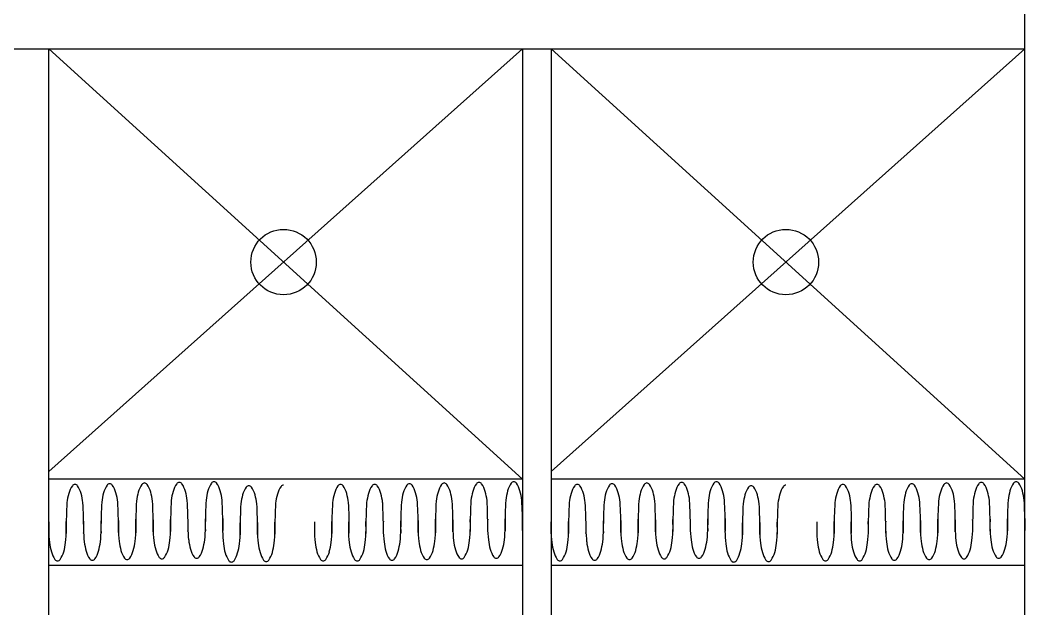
# Model space of a CAD drawing. Header units: inches. Extents: x -460 to 10305, y -938 to 5356.
# Drawn here: x 8205.4 to 8275.4, y 4609.1 to 4650.2 of the extents above; entities that cross this region are included whole.
import ezdxf

# ---------------------------------------------------------------- set-up
doc = ezdxf.new("R2010")
doc.units = ezdxf.units.IN
doc.header["$MEASUREMENT"] = 0
for name, color, linetype in [('01-0263-07-DWG-BFP-ARCH$0$SP-FIXT', 35, 'Continuous'), ('01-0263-07-DWG-BFP-ARCH$0$SP-PART', 190, 'Continuous'), ('01-0263-07-DWG-BFP-ARCH$0$SP-WALL', 7, 'Continuous')]:
    doc.layers.add(name, color=color, linetype=linetype)

# ---------------------------------------------------------------- blocks, each defined once
blk = doc.blocks.new('01-0263-07-DWG-BFP-ARCH', base_point=(1295.153, 1353.423))
at = {"layer": '01-0263-07-DWG-BFP-ARCH$0$SP-FIXT'}
for p, q in [((1724.158, 1981.427), (1691.158, 1951.957)), ((1724.158, 1951.427), (1691.158, 1981.427)), ((1759.158, 1951.427), (1726.158, 1981.427)), ((1759.158, 1981.427), (1726.158, 1951.957))]:
    blk.add_line(p, q, dxfattribs=at)
for centre in [(1707.511, 1966.561), (1742.511, 1966.561)]:
    blk.add_circle(centre, 2.278, dxfattribs=at)
at = {"layer": '01-0263-07-DWG-BFP-ARCH$0$SP-PART'}
for p, q in [((1724.158, 1951.427), (1691.158, 1951.427)), ((1759.158, 1951.427), (1726.158, 1951.427)), ((1724.158, 1945.427), (1691.158, 1945.427)), ((1759.158, 1945.427), (1726.158, 1945.427))]:
    blk.add_line(p, q, dxfattribs=at)
for centre, radius, start, end in [((1695.4, 1950.892), 0.219, 90, 145.67741), ((1695.4, 1950.892), 0.219, 34.32259, 90), ((1697.822, 1950.949), 0.219, 90, 145.67741), ((1697.822, 1950.949), 0.219, 34.32259, 90), ((1701.586, 1950.076), 1.841, 145.67741, 164.20927), ((1700.246, 1950.991), 0.219, 90, 145.67741), ((1700.246, 1950.991), 0.219, 34.32259, 90), ((1698.906, 1950.076), 1.841, 15.79073, 34.32259), ((1704.01, 1950.118), 1.841, 145.67741, 164.20927), ((1702.67, 1951.033), 0.219, 90, 145.67741), ((1702.67, 1951.033), 0.219, 34.32259, 90), ((1701.33, 1950.118), 1.841, 15.79073, 34.32259), ((1716.281, 1950.892), 0.219, 90, 145.67741), ((1716.281, 1950.892), 0.219, 34.32259, 90), ((1718.703, 1950.949), 0.219, 90, 145.67741), ((1718.703, 1950.949), 0.219, 34.32259, 90), ((1722.467, 1950.076), 1.841, 145.67741, 164.20927), ((1721.127, 1950.991), 0.219, 90, 145.67741), ((1721.127, 1950.991), 0.219, 34.32259, 90), ((1719.787, 1950.076), 1.841, 15.79073, 34.32259), ((1724.891, 1950.118), 1.841, 145.67741, 164.20927), ((1723.551, 1951.033), 0.219, 90, 145.67741), ((1723.551, 1951.033), 0.219, 34.32259, 90), ((1722.212, 1950.118), 1.841, 15.79073, 34.32259), ((1730.4, 1950.892), 0.219, 90, 145.67741), ((1730.4, 1950.892), 0.219, 34.32259, 90), ((1732.822, 1950.949), 0.219, 90, 145.67741), ((1732.822, 1950.949), 0.219, 34.32259, 90), ((1736.586, 1950.076), 1.841, 145.67741, 164.20927), ((1735.246, 1950.991), 0.219, 90, 145.67741), ((1735.246, 1950.991), 0.219, 34.32259, 90), ((1733.906, 1950.076), 1.841, 15.79073, 34.32259), ((1739.01, 1950.118), 1.841, 145.67741, 164.20927), ((1737.67, 1951.033), 0.219, 90, 145.67741), ((1737.67, 1951.033), 0.219, 34.32259, 90), ((1736.33, 1950.118), 1.841, 15.79073, 34.32259), ((1751.281, 1950.892), 0.219, 90, 145.67741), ((1751.281, 1950.892), 0.219, 34.32259, 90), ((1753.703, 1950.949), 0.219, 90, 145.67741), ((1753.703, 1950.949), 0.219, 34.32259, 90), ((1757.467, 1950.076), 1.841, 145.67741, 164.20927), ((1756.127, 1950.991), 0.219, 90, 145.67741), ((1756.127, 1950.991), 0.219, 34.32259, 90), ((1754.787, 1950.076), 1.841, 15.79073, 34.32259), ((1759.891, 1950.118), 1.841, 145.67741, 164.20927), ((1758.551, 1951.033), 0.219, 90, 145.67741), ((1758.551, 1951.033), 0.219, 34.32259, 90), ((1757.212, 1950.118), 1.841, 15.79073, 34.32259), ((1696.496, 1949.318), 4.107, 164.20927, 173.31892), ((1694.316, 1949.935), 1.841, 145.67741, 164.20927), ((1692.976, 1950.85), 0.219, 90, 145.67741), ((1692.976, 1950.85), 0.219, 34.32259, 90), ((1691.636, 1949.935), 1.841, 15.79073, 34.32259), ((1689.456, 1949.318), 4.107, 6.68108, 15.79073), ((1698.921, 1949.36), 4.107, 164.20927, 173.31892), ((1696.74, 1949.977), 1.841, 145.67741, 164.20927), ((1694.06, 1949.977), 1.841, 15.79073, 34.32259), ((1691.88, 1949.36), 4.107, 6.68108, 15.79073), ((1701.342, 1949.418), 4.107, 164.20927, 173.31892), ((1699.162, 1950.034), 1.841, 145.67741, 164.20927), ((1696.482, 1950.034), 1.841, 15.79073, 34.32259), ((1694.302, 1949.418), 4.107, 6.68108, 15.79073), ((1703.766, 1949.46), 4.107, 164.20927, 173.31892), ((1696.726, 1949.46), 4.107, 6.68108, 15.79073), ((1706.191, 1949.501), 4.107, 164.20927, 173.31892), ((1699.15, 1949.501), 4.107, 6.68108, 15.79073), ((1706.431, 1949.847), 1.841, 145.67741, 164.20927), ((1705.091, 1950.761), 0.219, 90, 145.67741), ((1705.091, 1950.761), 0.219, 34.32259, 90), ((1703.751, 1949.847), 1.841, 15.79073, 34.32259), ((1711.035, 1949.272), 4.107, 164.20927, 173.31892), ((1708.855, 1949.888), 1.841, 145.67741, 164.20927), ((1707.515, 1950.803), 0.219, 90, 145.67741), ((1715.001, 1949.318), 4.107, 164.20927, 173.31892), ((1712.821, 1949.935), 1.841, 145.67741, 164.20927), ((1711.481, 1950.85), 0.219, 90, 145.67741), ((1711.481, 1950.85), 0.219, 34.32259, 90), ((1710.141, 1949.935), 1.841, 15.79073, 34.32259), ((1707.961, 1949.318), 4.107, 6.68108, 15.79073), ((1717.378, 1949.318), 4.107, 164.20927, 173.31892), ((1715.197, 1949.935), 1.841, 145.67741, 164.20927), ((1713.857, 1950.85), 0.219, 90, 145.67741), ((1713.857, 1950.85), 0.219, 34.32259, 90), ((1712.517, 1949.935), 1.841, 15.79073, 34.32259), ((1710.337, 1949.318), 4.107, 6.68108, 15.79073), ((1719.802, 1949.36), 4.107, 164.20927, 173.31892), ((1717.621, 1949.977), 1.841, 145.67741, 164.20927), ((1714.941, 1949.977), 1.841, 15.79073, 34.32259), ((1712.761, 1949.36), 4.107, 6.68108, 15.79073), ((1722.224, 1949.418), 4.107, 164.20927, 173.31892), ((1720.043, 1950.034), 1.841, 145.67741, 164.20927), ((1717.363, 1950.034), 1.841, 15.79073, 34.32259), ((1715.183, 1949.418), 4.107, 6.68108, 15.79073), ((1724.648, 1949.46), 4.107, 164.20927, 173.31892), ((1717.607, 1949.46), 4.107, 6.68108, 15.79073), ((1727.072, 1949.501), 4.107, 164.20927, 173.31892), ((1720.031, 1949.501), 4.107, 6.68108, 15.79073), ((1731.496, 1949.318), 4.107, 164.20927, 173.31892), ((1729.316, 1949.935), 1.841, 145.67741, 164.20927), ((1727.976, 1950.85), 0.219, 90, 145.67741), ((1727.976, 1950.85), 0.219, 34.32259, 90), ((1726.636, 1949.935), 1.841, 15.79073, 34.32259), ((1724.456, 1949.318), 4.107, 6.68108, 15.79073), ((1733.921, 1949.36), 4.107, 164.20927, 173.31892), ((1731.74, 1949.977), 1.841, 145.67741, 164.20927), ((1729.06, 1949.977), 1.841, 15.79073, 34.32259), ((1726.88, 1949.36), 4.107, 6.68108, 15.79073), ((1736.342, 1949.418), 4.107, 164.20927, 173.31892), ((1734.162, 1950.034), 1.841, 145.67741, 164.20927), ((1731.482, 1950.034), 1.841, 15.79073, 34.32259), ((1729.302, 1949.418), 4.107, 6.68108, 15.79073), ((1738.766, 1949.46), 4.107, 164.20927, 173.31892), ((1731.726, 1949.46), 4.107, 6.68108, 15.79073), ((1741.191, 1949.501), 4.107, 164.20927, 173.31892), ((1734.15, 1949.501), 4.107, 6.68108, 15.79073), ((1741.431, 1949.847), 1.841, 145.67741, 164.20927), ((1740.091, 1950.761), 0.219, 90, 145.67741), ((1740.091, 1950.761), 0.219, 34.32259, 90), ((1738.751, 1949.847), 1.841, 15.79073, 34.32259), ((1746.035, 1949.272), 4.107, 164.20927, 173.31892), ((1743.855, 1949.888), 1.841, 145.67741, 164.20927), ((1742.515, 1950.803), 0.219, 90, 145.67741), ((1750.001, 1949.318), 4.107, 164.20927, 173.31892), ((1747.821, 1949.935), 1.841, 145.67741, 164.20927), ((1746.481, 1950.85), 0.219, 90, 145.67741), ((1746.481, 1950.85), 0.219, 34.32259, 90), ((1745.141, 1949.935), 1.841, 15.79073, 34.32259), ((1742.961, 1949.318), 4.107, 6.68108, 15.79073), ((1752.378, 1949.318), 4.107, 164.20927, 173.31892), ((1750.197, 1949.935), 1.841, 145.67741, 164.20927), ((1748.857, 1950.85), 0.219, 90, 145.67741), ((1748.857, 1950.85), 0.219, 34.32259, 90), ((1747.517, 1949.935), 1.841, 15.79073, 34.32259), ((1745.337, 1949.318), 4.107, 6.68108, 15.79073), ((1754.802, 1949.36), 4.107, 164.20927, 173.31892), ((1752.621, 1949.977), 1.841, 145.67741, 164.20927), ((1749.941, 1949.977), 1.841, 15.79073, 34.32259), ((1747.761, 1949.36), 4.107, 6.68108, 15.79073), ((1757.224, 1949.418), 4.107, 164.20927, 173.31892), ((1755.043, 1950.034), 1.841, 145.67741, 164.20927), ((1752.363, 1950.034), 1.841, 15.79073, 34.32259), ((1750.183, 1949.418), 4.107, 6.68108, 15.79073), ((1759.648, 1949.46), 4.107, 164.20927, 173.31892), ((1752.607, 1949.46), 4.107, 6.68108, 15.79073), ((1762.072, 1949.501), 4.107, 164.20927, 173.31892), ((1755.031, 1949.501), 4.107, 6.68108, 15.79073), ((1726.173, 1947.925), 33.808, 176.82774, 180.00104), ((1659.779, 1947.925), 33.808, 359.99896, 3.17226), ((1728.597, 1947.967), 33.808, 176.82774, 180.00104), ((1662.203, 1947.967), 33.808, 359.99896, 3.17226), ((1731.019, 1948.025), 33.808, 176.82774, 180.00104), ((1664.625, 1948.025), 33.808, 359.99896, 3.17226), ((1733.443, 1948.067), 33.808, 176.82774, 180.00104), ((1667.049, 1948.067), 33.808, 359.99896, 3.17226), ((1735.867, 1948.108), 33.808, 176.82774, 180.00104), ((1669.473, 1948.108), 33.808, 359.99896, 3.17226), ((1738.288, 1947.837), 33.808, 176.82774, 180.00104), ((1708.611, 1949.23), 4.107, 164.20927, 173.31892), ((1701.57, 1949.23), 4.107, 6.68108, 15.79073), ((1671.894, 1947.837), 33.808, 359.99896, 3.17226), ((1740.712, 1947.879), 33.808, 176.82774, 180.00104), ((1744.678, 1947.925), 33.808, 176.82774, 180.00104), ((1678.284, 1947.925), 33.808, 359.99896, 3.17226), ((1747.054, 1947.925), 33.808, 176.82774, 180.00104), ((1680.66, 1947.925), 33.808, 359.99896, 3.17226), ((1749.478, 1947.967), 33.808, 176.82774, 180.00104), ((1683.084, 1947.967), 33.808, 359.99896, 3.17226), ((1751.9, 1948.025), 33.808, 176.82774, 180.00104), ((1685.506, 1948.025), 33.808, 359.99896, 3.17226), ((1754.324, 1948.067), 33.808, 176.82774, 180.00104), ((1687.93, 1948.067), 33.808, 359.99896, 3.17226), ((1756.748, 1948.108), 33.808, 176.82774, 180.00104), ((1690.354, 1948.108), 33.808, 359.99896, 3.17226), ((1761.173, 1947.925), 33.808, 176.82774, 180.00104), ((1694.779, 1947.925), 33.808, 359.99896, 3.17226), ((1763.597, 1947.967), 33.808, 176.82774, 180.00104), ((1697.203, 1947.967), 33.808, 359.99896, 3.17226), ((1766.019, 1948.025), 33.808, 176.82774, 180.00104), ((1699.625, 1948.025), 33.808, 359.99896, 3.17226), ((1768.443, 1948.067), 33.808, 176.82774, 180.00104), ((1702.049, 1948.067), 33.808, 359.99896, 3.17226), ((1770.867, 1948.108), 33.808, 176.82774, 180.00104), ((1704.473, 1948.108), 33.808, 359.99896, 3.17226), ((1773.288, 1947.837), 33.808, 176.82774, 180.00104), ((1743.611, 1949.23), 4.107, 164.20927, 173.31892), ((1736.57, 1949.23), 4.107, 6.68108, 15.79073), ((1706.894, 1947.837), 33.808, 359.99896, 3.17226), ((1775.712, 1947.879), 33.808, 176.82774, 180.00104), ((1779.678, 1947.925), 33.808, 176.82774, 180.00104), ((1713.284, 1947.925), 33.808, 359.99896, 3.17226), ((1782.054, 1947.925), 33.808, 176.82774, 180.00104), ((1715.66, 1947.925), 33.808, 359.99896, 3.17226), ((1784.478, 1947.967), 33.808, 176.82774, 180.00104), ((1718.084, 1947.967), 33.808, 359.99896, 3.17226), ((1786.9, 1948.025), 33.808, 176.82774, 180.00104), ((1720.506, 1948.025), 33.808, 359.99896, 3.17226), ((1789.324, 1948.067), 33.808, 176.82774, 180.00104), ((1722.93, 1948.067), 33.808, 359.99896, 3.17226), ((1791.748, 1948.108), 33.808, 176.82774, 180.00104), ((1725.354, 1948.108), 33.808, 359.99896, 3.17226), ((1724.961, 1947.905), 33.808, 179.05088, 180.00104), ((1657.355, 1947.884), 33.808, 359.99896, 0.98443), ((1658.567, 1947.905), 33.808, 359.99896, 0.98443), ((1727.385, 1947.946), 33.808, 179.05088, 180.00104), ((1660.991, 1947.946), 33.808, 359.99896, 0.98443), ((1729.809, 1947.988), 33.808, 179.05088, 180.00104), ((1663.415, 1947.988), 33.808, 359.99896, 1.11131), ((1732.231, 1948.046), 33.808, 179.05088, 180.00104), ((1665.837, 1948.046), 33.808, 359.99896, 0.98443), ((1734.655, 1948.087), 33.808, 179.05088, 180.00104), ((1668.261, 1948.087), 33.808, 359.99896, 0.98443), ((1737.076, 1947.816), 33.808, 179.05088, 180.00104), ((1737.079, 1948.129), 33.808, 179.05088, 180.00104), ((1670.682, 1947.816), 33.808, 359.99896, 0.98443), ((1739.5, 1947.858), 33.808, 179.05088, 180.00104), ((1673.106, 1947.858), 33.808, 359.99896, 0.98443), ((1743.466, 1947.905), 33.808, 179.05088, 180.00104), ((1677.072, 1947.905), 33.808, 359.99896, 0.98443), ((1745.842, 1947.905), 33.808, 179.05088, 180.00104), ((1679.448, 1947.905), 33.808, 359.99896, 0.98443), ((1748.266, 1947.946), 33.808, 179.05088, 180.00104), ((1681.872, 1947.946), 33.808, 359.99896, 0.98443), ((1750.69, 1947.988), 33.808, 179.05088, 180.00104), ((1684.297, 1947.988), 33.808, 359.99896, 1.11131), ((1753.112, 1948.046), 33.808, 179.05088, 180.00104), ((1686.718, 1948.046), 33.808, 359.99896, 0.98443), ((1755.536, 1948.087), 33.808, 179.05088, 180.00104), ((1689.142, 1948.087), 33.808, 359.99896, 0.98443), ((1757.96, 1948.129), 33.808, 179.05088, 180.00104), ((1759.961, 1947.905), 33.808, 179.05088, 180.00104), ((1692.355, 1947.884), 33.808, 359.99896, 0.98443), ((1693.567, 1947.905), 33.808, 359.99896, 0.98443), ((1762.385, 1947.946), 33.808, 179.05088, 180.00104), ((1695.991, 1947.946), 33.808, 359.99896, 0.98443), ((1764.809, 1947.988), 33.808, 179.05088, 180.00104), ((1698.415, 1947.988), 33.808, 359.99896, 1.11131), ((1767.231, 1948.046), 33.808, 179.05088, 180.00104), ((1700.837, 1948.046), 33.808, 359.99896, 0.98443), ((1769.655, 1948.087), 33.808, 179.05088, 180.00104), ((1703.261, 1948.087), 33.808, 359.99896, 0.98443), ((1772.076, 1947.816), 33.808, 179.05088, 180.00104), ((1772.079, 1948.129), 33.808, 179.05088, 180.00104), ((1705.682, 1947.816), 33.808, 359.99896, 0.98443), ((1774.5, 1947.858), 33.808, 179.05088, 180.00104), ((1708.106, 1947.858), 33.808, 359.99896, 0.98443), ((1778.466, 1947.905), 33.808, 179.05088, 180.00104), ((1712.072, 1947.905), 33.808, 359.99896, 0.98443), ((1780.842, 1947.905), 33.808, 179.05088, 180.00104), ((1714.448, 1947.905), 33.808, 359.99896, 0.98443), ((1783.266, 1947.946), 33.808, 179.05088, 180.00104), ((1716.872, 1947.946), 33.808, 359.99896, 0.98443), ((1785.69, 1947.988), 33.808, 179.05088, 180.00104), ((1719.297, 1947.988), 33.808, 359.99896, 1.11131), ((1788.112, 1948.046), 33.808, 179.05088, 180.00104), ((1721.718, 1948.046), 33.808, 359.99896, 0.98443), ((1790.536, 1948.087), 33.808, 179.05088, 180.00104), ((1724.142, 1948.087), 33.808, 359.99896, 0.98443), ((1792.96, 1948.129), 33.808, 179.05088, 180.00104), ((1698.782, 1947.904), 7.629, 180, 186.68108), ((1683.534, 1947.883), 7.629, 358.04412, 360), ((1684.746, 1947.904), 7.629, 353.31892, 360), ((1699.994, 1947.925), 7.629, 180, 182.11241), ((1701.206, 1947.946), 7.629, 180, 186.68108), ((1685.958, 1947.925), 7.629, 358.04412, 360), ((1687.17, 1947.946), 7.629, 353.31892, 0), ((1702.418, 1947.967), 7.629, 180, 182.11241), ((1703.63, 1947.987), 7.629, 180, 186.68108), ((1688.383, 1947.967), 7.629, 358.04412, 360), ((1689.595, 1947.987), 7.629, 353.31892, 360), ((1704.84, 1948.024), 7.629, 180, 182.40916), ((1706.052, 1948.045), 7.629, 180, 186.68108), ((1690.804, 1948.024), 7.629, 358.04412, 360), ((1692.016, 1948.045), 7.629, 353.31892, 360), ((1707.264, 1948.066), 7.629, 180, 182.11241), ((1708.476, 1948.087), 7.629, 180, 186.68108), ((1693.228, 1948.066), 7.629, 358.04412, 360), ((1694.44, 1948.087), 7.629, 353.31892, 0), ((1709.688, 1948.108), 7.629, 180, 182.11241), ((1710.896, 1947.815), 7.629, 180, 186.68108), ((1710.9, 1948.128), 7.629, 180, 182.11241), ((1695.653, 1948.108), 7.629, 358.04412, 360), ((1696.861, 1947.815), 7.629, 353.31892, 360), ((1712.108, 1947.836), 7.629, 180, 182.11241), ((1713.32, 1947.857), 7.629, 180, 186.68108), ((1698.073, 1947.836), 7.629, 358.04412, 360), ((1699.285, 1947.857), 7.629, 353.31892, 0), ((1714.533, 1947.878), 7.629, 180, 182.11241), ((1717.287, 1947.904), 7.629, 180, 186.68108), ((1703.251, 1947.904), 7.629, 353.31892, 360), ((1718.499, 1947.925), 7.629, 180, 182.11241), ((1719.663, 1947.904), 7.629, 180, 186.68108), ((1704.463, 1947.925), 7.629, 358.04412, 360), ((1705.628, 1947.904), 7.629, 353.31892, 360), ((1720.875, 1947.925), 7.629, 180, 182.11241), ((1722.087, 1947.946), 7.629, 180, 186.68108), ((1706.84, 1947.925), 7.629, 358.04412, 360), ((1708.052, 1947.946), 7.629, 353.31892, 0), ((1723.299, 1947.967), 7.629, 180, 182.11241), ((1724.511, 1947.987), 7.629, 180, 186.68108), ((1709.264, 1947.967), 7.629, 358.04412, 360), ((1710.476, 1947.987), 7.629, 353.31892, 360), ((1725.721, 1948.024), 7.629, 180, 182.40916), ((1726.933, 1948.045), 7.629, 180, 186.68108), ((1711.685, 1948.024), 7.629, 358.04412, 360), ((1712.898, 1948.045), 7.629, 353.31892, 360), ((1728.145, 1948.066), 7.629, 180, 182.11241), ((1729.357, 1948.087), 7.629, 180, 186.68108), ((1714.11, 1948.066), 7.629, 358.04412, 360), ((1715.322, 1948.087), 7.629, 353.31892, 0), ((1730.569, 1948.108), 7.629, 180, 182.11241), ((1731.781, 1948.128), 7.629, 180, 182.11241), ((1716.534, 1948.108), 7.629, 358.04412, 360), ((1733.782, 1947.904), 7.629, 180, 186.68108), ((1718.534, 1947.883), 7.629, 358.04412, 360), ((1719.746, 1947.904), 7.629, 353.31892, 360), ((1734.994, 1947.925), 7.629, 180, 182.11241), ((1736.206, 1947.946), 7.629, 180, 186.68108), ((1720.958, 1947.925), 7.629, 358.04412, 360), ((1722.17, 1947.946), 7.629, 353.31892, 0), ((1737.418, 1947.967), 7.629, 180, 182.11241), ((1738.63, 1947.987), 7.629, 180, 186.68108), ((1723.383, 1947.967), 7.629, 358.04412, 360), ((1724.595, 1947.987), 7.629, 353.31892, 360), ((1739.84, 1948.024), 7.629, 180, 182.40916), ((1741.052, 1948.045), 7.629, 180, 186.68108), ((1725.804, 1948.024), 7.629, 358.04412, 360), ((1727.016, 1948.045), 7.629, 353.31892, 360), ((1742.264, 1948.066), 7.629, 180, 182.11241), ((1743.476, 1948.087), 7.629, 180, 186.68108), ((1728.228, 1948.066), 7.629, 358.04412, 360), ((1729.44, 1948.087), 7.629, 353.31892, 0), ((1744.688, 1948.108), 7.629, 180, 182.11241), ((1745.896, 1947.815), 7.629, 180, 186.68108), ((1745.9, 1948.128), 7.629, 180, 182.11241), ((1730.653, 1948.108), 7.629, 358.04412, 360), ((1731.861, 1947.815), 7.629, 353.31892, 360), ((1747.108, 1947.836), 7.629, 180, 182.11241), ((1748.32, 1947.857), 7.629, 180, 186.68108), ((1733.073, 1947.836), 7.629, 358.04412, 360), ((1734.285, 1947.857), 7.629, 353.31892, 0), ((1749.533, 1947.878), 7.629, 180, 182.11241), ((1752.287, 1947.904), 7.629, 180, 186.68108), ((1738.251, 1947.904), 7.629, 353.31892, 360), ((1753.499, 1947.925), 7.629, 180, 182.11241), ((1754.663, 1947.904), 7.629, 180, 186.68108), ((1739.463, 1947.925), 7.629, 358.04412, 360), ((1740.628, 1947.904), 7.629, 353.31892, 360), ((1755.875, 1947.925), 7.629, 180, 182.11241), ((1757.087, 1947.946), 7.629, 180, 186.68108), ((1741.84, 1947.925), 7.629, 358.04412, 360), ((1743.052, 1947.946), 7.629, 353.31892, 0), ((1758.299, 1947.967), 7.629, 180, 182.11241), ((1759.511, 1947.987), 7.629, 180, 186.68108), ((1744.264, 1947.967), 7.629, 358.04412, 360), ((1745.476, 1947.987), 7.629, 353.31892, 360), ((1760.721, 1948.024), 7.629, 180, 182.40916), ((1761.933, 1948.045), 7.629, 180, 186.68108), ((1746.685, 1948.024), 7.629, 358.04412, 360), ((1747.898, 1948.045), 7.629, 353.31892, 360), ((1763.145, 1948.066), 7.629, 180, 182.11241), ((1764.357, 1948.087), 7.629, 180, 186.68108), ((1749.11, 1948.066), 7.629, 358.04412, 360), ((1750.322, 1948.087), 7.629, 353.31892, 0), ((1765.569, 1948.108), 7.629, 180, 182.11241), ((1766.781, 1948.128), 7.629, 180, 182.11241), ((1751.534, 1948.108), 7.629, 358.04412, 360), ((1695.284, 1947.494), 4.107, 186.68108, 195.79073), ((1688.244, 1947.494), 4.107, 344.20927, 353.31892), ((1697.709, 1947.536), 4.107, 186.68108, 195.79073), ((1690.668, 1947.536), 4.107, 344.20927, 353.31892), ((1700.133, 1947.578), 4.107, 186.68108, 195.79073), ((1693.092, 1947.578), 4.107, 344.20927, 353.31892), ((1702.554, 1947.635), 4.107, 186.68108, 195.79073), ((1695.514, 1947.635), 4.107, 344.20927, 353.31892), ((1704.979, 1947.677), 4.107, 186.68108, 195.79073), ((1697.938, 1947.677), 4.107, 344.20927, 353.31892), ((1707.399, 1947.406), 4.107, 186.68108, 195.79073), ((1700.358, 1947.406), 4.107, 344.20927, 353.31892), ((1709.823, 1947.447), 4.107, 186.68108, 195.79073), ((1702.782, 1947.447), 4.107, 344.20927, 353.31892), ((1713.789, 1947.494), 4.107, 186.68108, 195.79073), ((1706.748, 1947.494), 4.107, 344.20927, 353.31892), ((1716.166, 1947.494), 4.107, 186.68108, 195.79073), ((1709.125, 1947.494), 4.107, 344.20927, 353.31892), ((1718.59, 1947.536), 4.107, 186.68108, 195.79073), ((1711.549, 1947.536), 4.107, 344.20927, 353.31892), ((1721.014, 1947.578), 4.107, 186.68108, 195.79073), ((1713.973, 1947.578), 4.107, 344.20927, 353.31892), ((1723.436, 1947.635), 4.107, 186.68108, 195.79073), ((1716.395, 1947.635), 4.107, 344.20927, 353.31892), ((1725.86, 1947.677), 4.107, 186.68108, 195.79073), ((1718.819, 1947.677), 4.107, 344.20927, 353.31892), ((1730.284, 1947.494), 4.107, 186.68108, 195.79073), ((1723.244, 1947.494), 4.107, 344.20927, 353.31892), ((1732.709, 1947.536), 4.107, 186.68108, 195.79073), ((1725.668, 1947.536), 4.107, 344.20927, 353.31892), ((1735.133, 1947.578), 4.107, 186.68108, 195.79073), ((1728.092, 1947.578), 4.107, 344.20927, 353.31892), ((1737.554, 1947.635), 4.107, 186.68108, 195.79073), ((1730.514, 1947.635), 4.107, 344.20927, 353.31892), ((1739.979, 1947.677), 4.107, 186.68108, 195.79073), ((1732.938, 1947.677), 4.107, 344.20927, 353.31892), ((1742.399, 1947.406), 4.107, 186.68108, 195.79073), ((1735.358, 1947.406), 4.107, 344.20927, 353.31892), ((1744.823, 1947.447), 4.107, 186.68108, 195.79073), ((1737.782, 1947.447), 4.107, 344.20927, 353.31892), ((1748.789, 1947.494), 4.107, 186.68108, 195.79073), ((1741.748, 1947.494), 4.107, 344.20927, 353.31892), ((1751.166, 1947.494), 4.107, 186.68108, 195.79073), ((1744.125, 1947.494), 4.107, 344.20927, 353.31892), ((1753.59, 1947.536), 4.107, 186.68108, 195.79073), ((1746.549, 1947.536), 4.107, 344.20927, 353.31892), ((1756.014, 1947.578), 4.107, 186.68108, 195.79073), ((1748.973, 1947.578), 4.107, 344.20927, 353.31892), ((1758.436, 1947.635), 4.107, 186.68108, 195.79073), ((1751.395, 1947.635), 4.107, 344.20927, 353.31892), ((1760.86, 1947.677), 4.107, 186.68108, 195.79073), ((1753.819, 1947.677), 4.107, 344.20927, 353.31892), ((1693.104, 1946.878), 1.841, 195.79073, 214.32259), ((1690.424, 1946.878), 1.841, 325.67741, 344.20927), ((1695.528, 1946.919), 1.841, 195.79073, 214.32259), ((1692.848, 1946.919), 1.841, 325.67741, 344.20927), ((1697.952, 1946.961), 1.841, 195.79073, 214.32259), ((1695.272, 1946.961), 1.841, 325.67741, 344.20927), ((1700.374, 1947.019), 1.841, 195.79073, 214.32259), ((1697.694, 1947.019), 1.841, 325.67741, 344.20927), ((1702.798, 1947.06), 1.841, 195.79073, 214.32259), ((1700.118, 1947.06), 1.841, 325.67741, 344.20927), ((1705.219, 1946.789), 1.841, 195.79073, 214.32259), ((1702.539, 1946.789), 1.841, 325.67741, 344.20927), ((1707.643, 1946.831), 1.841, 195.79073, 214.32259), ((1704.963, 1946.831), 1.841, 325.67741, 344.20927), ((1711.609, 1946.878), 1.841, 195.79073, 214.32259), ((1708.929, 1946.878), 1.841, 325.67741, 344.20927), ((1713.985, 1946.878), 1.841, 195.79073, 214.32259), ((1711.305, 1946.878), 1.841, 325.67741, 344.20927), ((1716.409, 1946.919), 1.841, 195.79073, 214.32259), ((1713.729, 1946.919), 1.841, 325.67741, 344.20927), ((1718.833, 1946.961), 1.841, 195.79073, 214.32259), ((1716.154, 1946.961), 1.841, 325.67741, 344.20927), ((1721.255, 1947.019), 1.841, 195.79073, 214.32259), ((1718.575, 1947.019), 1.841, 325.67741, 344.20927), ((1723.679, 1947.06), 1.841, 195.79073, 214.32259), ((1720.999, 1947.06), 1.841, 325.67741, 344.20927), ((1728.104, 1946.878), 1.841, 195.79073, 214.32259), ((1725.424, 1946.878), 1.841, 325.67741, 344.20927), ((1730.528, 1946.919), 1.841, 195.79073, 214.32259), ((1727.848, 1946.919), 1.841, 325.67741, 344.20927), ((1732.952, 1946.961), 1.841, 195.79073, 214.32259), ((1730.272, 1946.961), 1.841, 325.67741, 344.20927), ((1735.374, 1947.019), 1.841, 195.79073, 214.32259), ((1732.694, 1947.019), 1.841, 325.67741, 344.20927), ((1737.798, 1947.06), 1.841, 195.79073, 214.32259), ((1735.118, 1947.06), 1.841, 325.67741, 344.20927), ((1740.219, 1946.789), 1.841, 195.79073, 214.32259), ((1737.539, 1946.789), 1.841, 325.67741, 344.20927), ((1742.643, 1946.831), 1.841, 195.79073, 214.32259), ((1739.963, 1946.831), 1.841, 325.67741, 344.20927), ((1746.609, 1946.878), 1.841, 195.79073, 214.32259), ((1743.929, 1946.878), 1.841, 325.67741, 344.20927), ((1748.985, 1946.878), 1.841, 195.79073, 214.32259), ((1746.305, 1946.878), 1.841, 325.67741, 344.20927), ((1751.409, 1946.919), 1.841, 195.79073, 214.32259), ((1748.729, 1946.919), 1.841, 325.67741, 344.20927), ((1753.833, 1946.961), 1.841, 195.79073, 214.32259), ((1751.154, 1946.961), 1.841, 325.67741, 344.20927), ((1756.255, 1947.019), 1.841, 195.79073, 214.32259), ((1753.575, 1947.019), 1.841, 325.67741, 344.20927), ((1758.679, 1947.06), 1.841, 195.79073, 214.32259), ((1755.999, 1947.06), 1.841, 325.67741, 344.20927), ((1691.764, 1945.963), 0.219, 214.32259, 270), ((1691.764, 1945.963), 0.219, 270, 325.67741), ((1694.188, 1946.005), 0.219, 214.32259, 270), ((1694.188, 1946.005), 0.219, 270, 325.67741), ((1696.612, 1946.046), 0.219, 214.32259, 270), ((1696.612, 1946.046), 0.219, 270, 325.67741), ((1699.034, 1946.104), 0.219, 214.32259, 270), ((1699.034, 1946.104), 0.219, 270, 325.67741), ((1701.458, 1946.146), 0.219, 214.32259, 270), ((1701.458, 1946.146), 0.219, 270, 325.67741), ((1703.879, 1945.874), 0.219, 214.32259, 270), ((1703.879, 1945.874), 0.219, 270, 325.67741), ((1706.303, 1945.916), 0.219, 214.32259, 270), ((1706.303, 1945.916), 0.219, 270, 325.67741), ((1710.269, 1945.963), 0.219, 214.32259, 270), ((1710.269, 1945.963), 0.219, 270, 325.67741), ((1712.645, 1945.963), 0.219, 214.32259, 270), ((1712.645, 1945.963), 0.219, 270, 325.67741), ((1715.069, 1946.005), 0.219, 214.32259, 270), ((1715.069, 1946.005), 0.219, 270, 325.67741), ((1717.494, 1946.046), 0.219, 214.32259, 270), ((1717.494, 1946.046), 0.219, 270, 325.67741), ((1719.915, 1946.104), 0.219, 214.32259, 270), ((1719.915, 1946.104), 0.219, 270, 325.67741), ((1722.339, 1946.146), 0.219, 214.32259, 270), ((1722.339, 1946.146), 0.219, 270, 325.67741), ((1726.764, 1945.963), 0.219, 214.32259, 270), ((1726.764, 1945.963), 0.219, 270, 325.67741), ((1729.188, 1946.005), 0.219, 214.32259, 270), ((1729.188, 1946.005), 0.219, 270, 325.67741), ((1731.612, 1946.046), 0.219, 214.32259, 270), ((1731.612, 1946.046), 0.219, 270, 325.67741), ((1734.034, 1946.104), 0.219, 214.32259, 270), ((1734.034, 1946.104), 0.219, 270, 325.67741), ((1736.458, 1946.146), 0.219, 214.32259, 270), ((1736.458, 1946.146), 0.219, 270, 325.67741), ((1738.879, 1945.874), 0.219, 214.32259, 270), ((1738.879, 1945.874), 0.219, 270, 325.67741), ((1741.303, 1945.916), 0.219, 214.32259, 270), ((1741.303, 1945.916), 0.219, 270, 325.67741), ((1745.269, 1945.963), 0.219, 214.32259, 270), ((1745.269, 1945.963), 0.219, 270, 325.67741), ((1747.645, 1945.963), 0.219, 214.32259, 270), ((1747.645, 1945.963), 0.219, 270, 325.67741), ((1750.069, 1946.005), 0.219, 214.32259, 270), ((1750.069, 1946.005), 0.219, 270, 325.67741), ((1752.494, 1946.046), 0.219, 214.32259, 270), ((1752.494, 1946.046), 0.219, 270, 325.67741), ((1754.915, 1946.104), 0.219, 214.32259, 270), ((1754.915, 1946.104), 0.219, 270, 325.67741), ((1757.339, 1946.146), 0.219, 214.32259, 270), ((1757.339, 1946.146), 0.219, 270, 325.67741)]:
    blk.add_arc(centre, radius, start, end, dxfattribs=at)
at = {"layer": '01-0263-07-DWG-BFP-ARCH$0$SP-WALL'}
for p, q in [((1759.158, 1831.427), (1759.158, 2093.427)), ((1531.158, 1981.427), (1759.158, 1981.427)), ((1691.158, 1907.427), (1691.158, 1981.427)), ((1724.158, 1981.427), (1724.158, 1907.427)), ((1726.158, 1981.427), (1726.158, 1907.427))]:
    blk.add_line(p, q, dxfattribs=at)

msp = doc.modelspace()

# ---------------------------------------------------------------- block references
msp.add_blockref('01-0263-07-DWG-BFP-ARCH', (7811.402, 4020.151))

doc.saveas('drawing.dxf')
